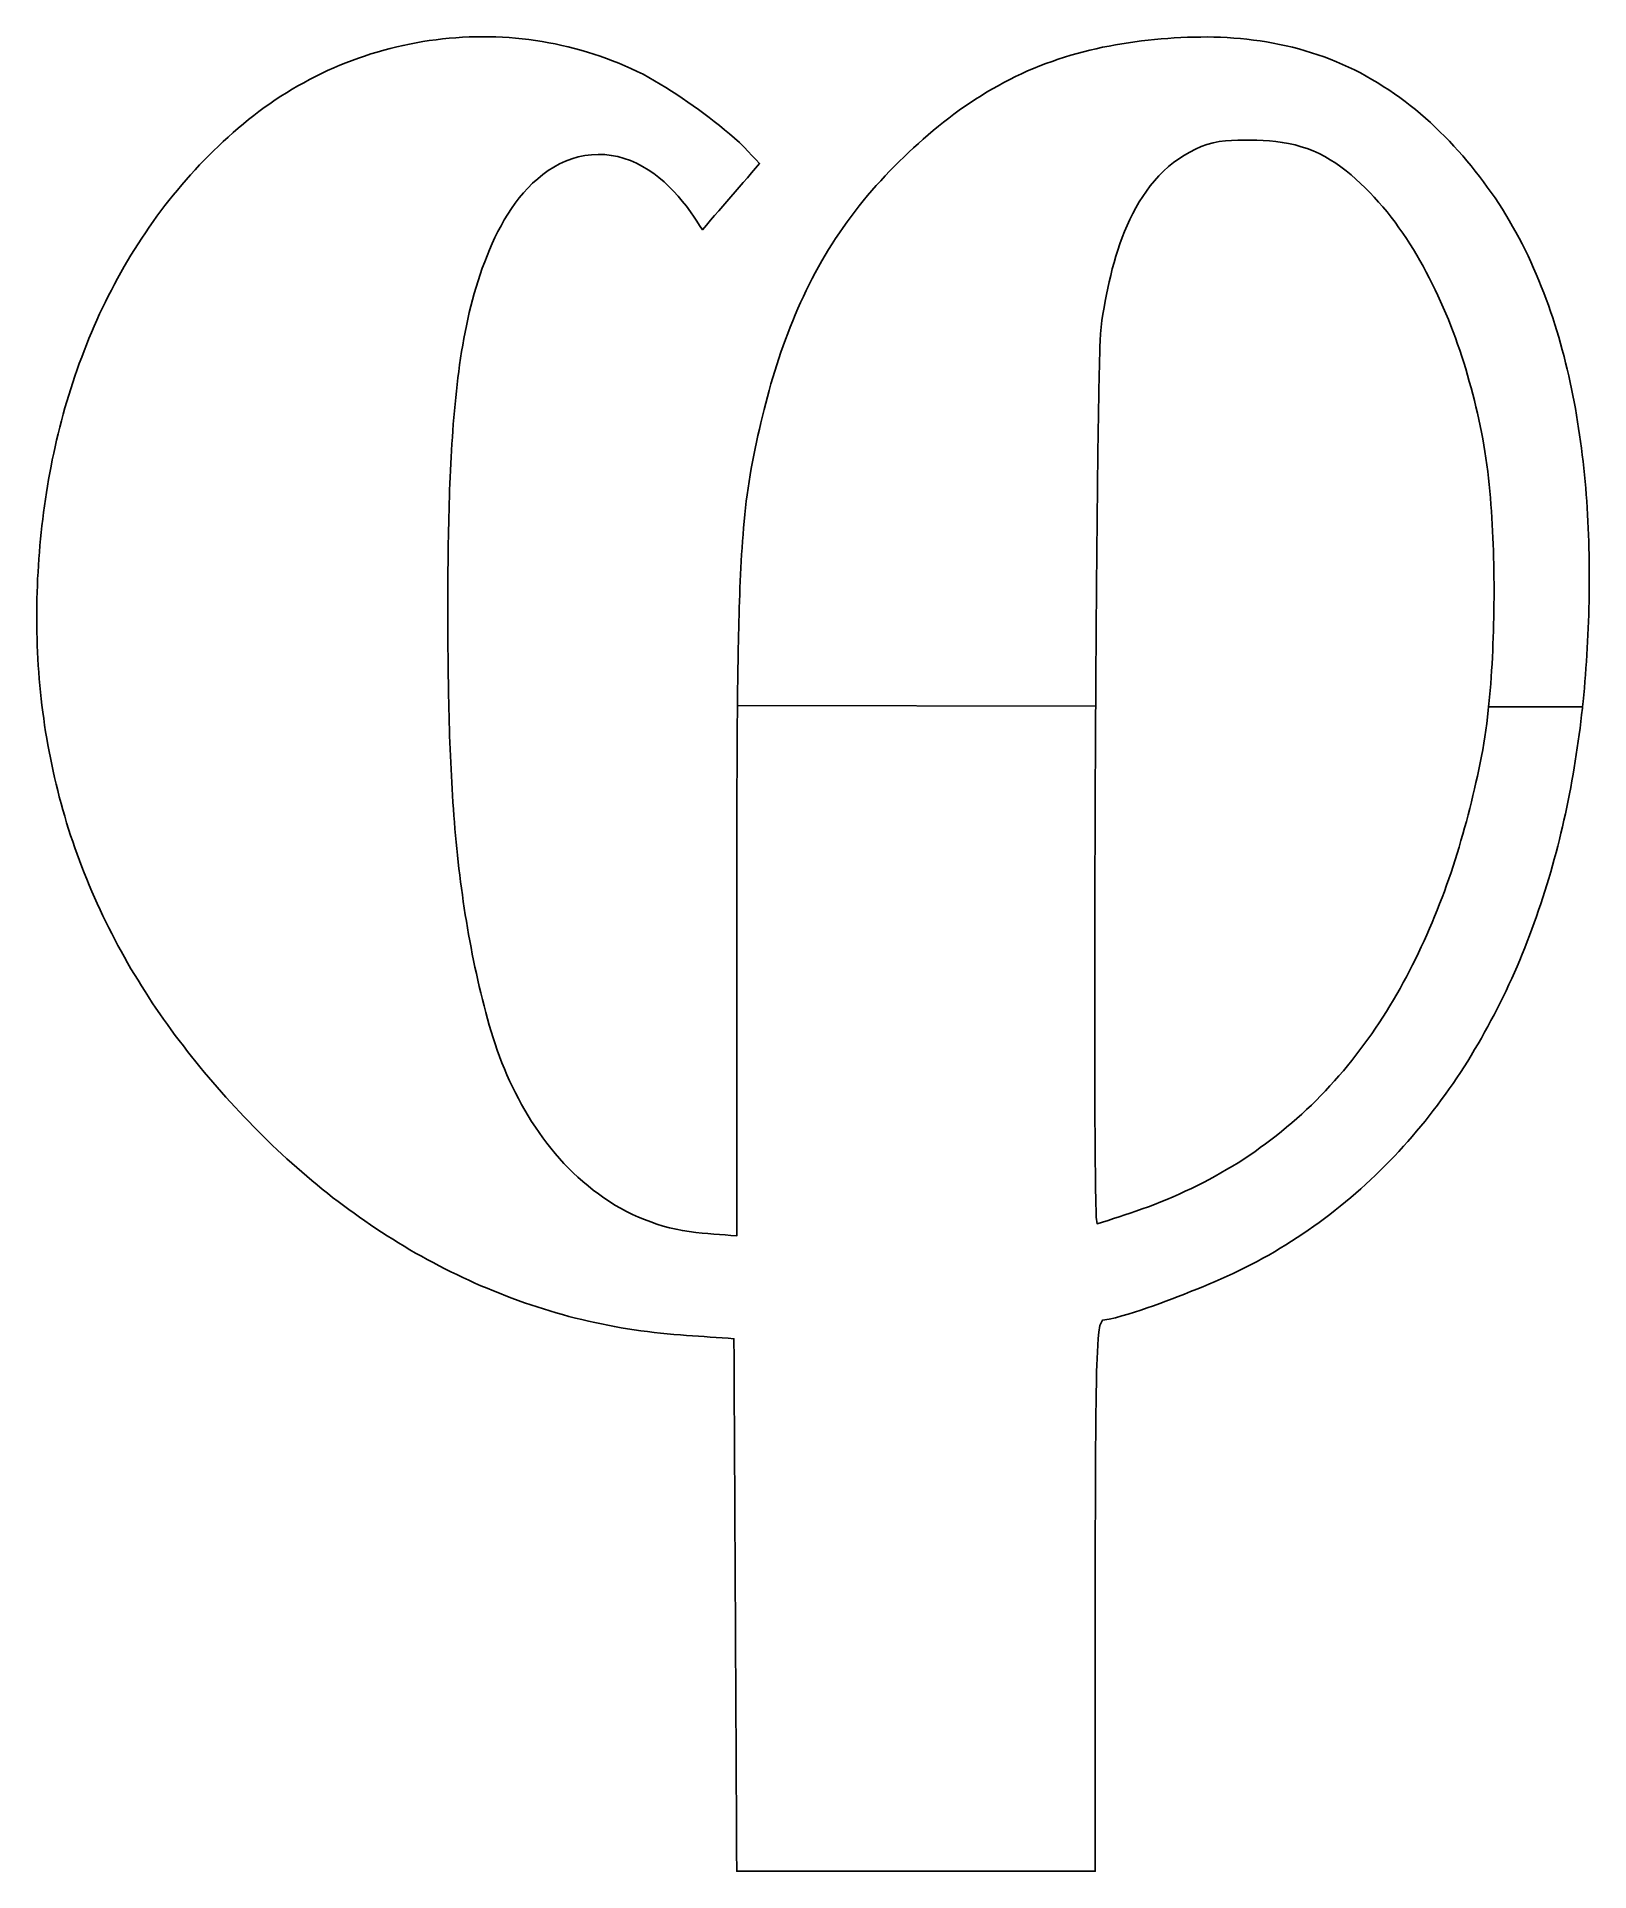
# Model space of a CAD drawing. Extents: x 0 to 23.9, y 0.4 to 28.6.
import ezdxf

# ---------------------------------------------------------------- set-up
doc = ezdxf.new("R2010")
doc.units = 0
doc.layers.add('ink_ext_XXXXXX', color=7, linetype='CONTINUOUS')

msp = doc.modelspace()

# ---------------------------------------------------------------- linework, layer by layer
at = {"layer": 'ink_ext_XXXXXX', "color": 7}
for points in [[(6.755838, 28.574995), (6.652931, 28.572423), (6.550024, 28.567277), (6.447117, 28.559559), (6.346783, 28.551841), (6.243876, 28.54155), (6.143542, 28.528687), (6.040635, 28.515824), (5.940301, 28.500388), (5.839967, 28.482379), (5.73706, 28.461798), (5.636725, 28.441216), (5.538964, 28.418062), (5.43863, 28.394908), (5.340868, 28.366609), (5.240534, 28.338309), (5.142772, 28.31001), (5.045011, 28.276565), (4.949822, 28.245693), (4.85206, 28.209676), (4.756871, 28.173658), (4.661683, 28.135068), (4.569066, 28.093905), (4.473878, 28.052743), (4.381261, 28.009007), (4.288645, 27.962699), (4.198602, 27.916391), (4.108558, 27.86751), (4.018514, 27.81863), (3.931044, 27.767176), (3.843573, 27.71315), (3.756102, 27.659124), (3.671204, 27.602525), (3.586305, 27.543354), (3.501407, 27.484182), (3.419082, 27.425011), (3.339329, 27.363266), (3.257003, 27.29895), (3.179823, 27.234633), (3.10007, 27.167743), (3.02289, 27.100854), (2.94571, 27.031392), (2.871103, 26.96193), (2.796495, 26.892467), (2.721888, 26.820433), (2.649853, 26.748398), (2.577818, 26.676363), (2.505783, 26.601755), (2.436321, 26.524575), (2.366859, 26.449968), (2.299969, 26.372788), (2.230507, 26.295607), (2.16619, 26.215855), (2.099301, 26.138674), (2.034984, 26.056349), (1.97324, 25.976596), (1.911496, 25.89427), (1.849752, 25.811945), (1.79058, 25.729619), (1.731409, 25.644721), (1.672237, 25.559823), (1.615638, 25.474925), (1.55904, 25.387454), (1.505013, 25.302556), (1.450987, 25.215085), (1.396961, 25.127614), (1.345508, 25.037571), (1.294054, 24.947527), (1.245173, 24.857483), (1.196293, 24.76744), (1.149985, 24.677396), (1.101104, 24.58478), (1.057368, 24.494737), (1.01106, 24.40212), (0.967325, 24.309504), (0.926162, 24.214315), (0.884999, 24.121699), (0.843837, 24.02651), (0.802674, 23.931321), (0.766656, 23.836132), (0.728066, 23.740944), (0.692049, 23.645755), (0.656031, 23.547993), (0.622587, 23.452804), (0.589142, 23.355043), (0.555697, 23.257281), (0.524825, 23.15952), (0.493953, 23.061758), (0.463081, 22.963996), (0.434782, 22.863662), (0.406482, 22.765901), (0.380756, 22.668139), (0.355029, 22.567805), (0.329302, 22.467471), (0.306148, 22.367136), (0.282994, 22.266802), (0.262413, 22.166468), (0.239259, 22.066134), (0.22125, 21.9658), (0.200668, 21.865465), (0.18266, 21.765131), (0.164651, 21.662224), (0.149215, 21.56189), (0.133779, 21.458983), (0.118343, 21.358649), (0.10548, 21.255742), (0.092616, 21.155408), (0.079753, 21.052501), (0.069462, 20.949594), (0.059171, 20.84926), (0.048881, 20.746353), (0.041163, 20.643446), (0.033445, 20.540539), (0.025727, 20.440205), (0.020581, 20.337298), (0.012863, 20.234391), (0.010291, 20.131484), (0.005145, 20.028577), (0.002573, 19.92567), (0, 19.825336), (0, 19.722429), (0, 19.619522), (0, 19.516615), (0.002573, 19.413708), (0.005145, 19.310802), (0.007718, 19.207895), (0.012863, 19.10756), (0.018009, 19.004653), (0.023154, 18.901747), (0.030872, 18.79884), (0.03859, 18.695933), (0.048881, 18.595599), (0.056599, 18.492692), (0.069462, 18.389785), (0.079753, 18.289451), (0.092616, 18.186544), (0.108052, 18.086209), (0.120916, 17.983302), (0.136352, 17.882968), (0.15436, 17.780061), (0.172369, 17.679727), (0.190378, 17.579393), (0.210959, 17.479059), (0.231541, 17.378724), (0.252122, 17.27839), (0.275276, 17.178056), (0.29843, 17.077722), (0.324157, 16.977388), (0.347311, 16.879626), (0.37561, 16.779292), (0.401337, 16.68153), (0.432209, 16.583769), (0.460508, 16.483434), (0.49138, 16.385673), (0.522253, 16.287911), (0.555697, 16.192722), (0.589142, 16.094961), (0.622587, 15.997199), (0.658604, 15.90201), (0.694622, 15.806822), (0.730639, 15.711633), (0.769229, 15.613871), (0.807819, 15.521255), (0.848982, 15.426066), (0.890145, 15.330877), (0.931307, 15.238261), (0.975043, 15.145645), (1.018778, 15.053029), (1.062514, 14.960412), (1.108822, 14.867796), (1.15513, 14.777753), (1.204011, 14.685136), (1.250319, 14.595093), (1.2992, 14.505049), (1.350653, 14.415006), (1.399534, 14.327535), (1.450987, 14.237491), (1.505013, 14.15002), (1.55904, 14.06255), (1.610493, 13.975079), (1.667092, 13.887608), (1.721118, 13.80271), (1.777717, 13.715239), (1.834316, 13.630341), (1.893487, 13.545442), (1.952658, 13.460544), (2.01183, 13.378219), (2.071001, 13.295893), (2.132746, 13.210995), (2.19449, 13.131242), (2.256234, 13.048917), (2.317978, 12.966591), (2.382295, 12.886838), (2.446612, 12.807085), (2.510928, 12.727333), (2.575245, 12.64758), (2.642135, 12.5704), (2.709024, 12.490647), (2.775914, 12.413467), (2.842803, 12.336286), (2.912265, 12.261679), (2.981727, 12.184499), (3.05119, 12.109891), (3.120652, 12.035284), (3.190114, 11.960676), (3.262149, 11.886069), (3.334184, 11.811461), (3.406218, 11.739426), (3.478253, 11.667391), (3.550288, 11.595357), (3.624896, 11.523322), (3.699503, 11.45386), (3.774111, 11.384397), (3.848718, 11.314935), (3.925898, 11.245473), (4.003078, 11.178584), (4.080259, 11.111694), (4.157439, 11.044805), (4.234619, 10.977915), (4.314372, 10.913598), (4.394125, 10.846709), (4.473878, 10.784965), (4.55363, 10.720648), (4.635956, 10.658904), (4.718281, 10.59716), (4.800607, 10.535416), (4.882932, 10.476244), (4.965258, 10.4145), (5.050156, 10.357901), (5.135054, 10.29873), (5.219953, 10.242131), (5.304851, 10.185532), (5.392322, 10.128933), (5.47722, 10.074907), (5.564691, 10.020881), (5.652162, 9.969428), (5.742205, 9.915401), (5.829676, 9.863948), (5.919719, 9.815067), (6.00719, 9.766186), (6.099807, 9.717306), (6.18985, 9.668425), (6.279894, 9.622117), (6.37251, 9.575809), (6.465126, 9.532073), (6.55517, 9.485765), (6.650358, 9.444602), (6.742975, 9.400867), (6.835591, 9.359704), (6.93078, 9.321114), (7.025969, 9.279951), (7.121158, 9.243934), (7.216346, 9.205344), (7.311535, 9.169326), (7.406724, 9.133309), (7.504486, 9.099864), (7.602247, 9.06642), (7.700009, 9.035547), (7.795198, 9.004675), (7.895532, 8.973803), (7.993294, 8.945504), (8.091055, 8.917205), (8.188817, 8.888905), (8.289151, 8.863178), (8.389485, 8.840024), (8.487247, 8.81687), (8.587581, 8.793716), (8.687915, 8.773135), (8.788249, 8.752554), (8.888584, 8.731972), (8.99149, 8.713963), (9.091825, 8.698527), (9.192159, 8.683091), (9.295066, 8.667655), (9.3954, 8.654792), (9.498307, 8.641929), (9.598641, 8.631638), (9.701548, 8.621347), (9.801882, 8.611057), (9.904789, 8.603343), (9.997405, 8.595629), (10.087449, 8.590483), (10.180065, 8.582769), (10.270109, 8.577624), (10.362725, 8.56991), (10.452768, 8.564765), (10.545385, 8.557051), (10.638001, 8.551906), (10.728044, 8.544192), (10.728044, 8.441285), (10.730613, 8.338378), (10.730613, 8.238044), (10.730613, 8.135137), (10.730613, 8.03223), (10.730613, 7.929323), (10.733181, 7.826416), (10.733181, 7.726082), (10.733181, 7.623175), (10.733181, 7.520268), (10.733181, 7.417361), (10.73575, 7.314454), (10.73575, 7.21412), (10.73575, 7.111213), (10.73575, 7.008306), (10.738319, 6.905399), (10.738319, 6.802492), (10.738319, 6.702158), (10.738319, 6.599251), (10.738319, 6.496344), (10.740887, 6.393438), (10.740887, 6.290531), (10.740887, 6.190196), (10.740887, 6.087289), (10.740887, 5.984383), (10.743456, 5.881476), (10.743456, 5.778569), (10.743456, 5.678235), (10.743456, 5.575328), (10.743456, 5.472421), (10.746024, 5.369514), (10.746024, 5.266607), (10.746024, 5.166273), (10.746024, 5.063366), (10.748593, 4.960459), (10.748593, 4.857552), (10.748593, 4.754645), (10.748593, 4.654311), (10.748593, 4.551404), (10.751161, 4.448497), (10.751161, 4.34559), (10.751161, 4.242683), (10.751161, 4.142349), (10.751161, 4.039442), (10.75373, 3.936535), (10.75373, 3.833628), (10.75373, 3.730721), (10.75373, 3.630387), (10.75373, 3.52748), (10.756299, 3.424573), (10.756299, 3.321667), (10.756299, 3.21876), (10.756299, 3.118425), (10.756299, 3.015519), (10.758867, 2.912612), (10.758867, 2.809705), (10.758867, 2.706798), (10.758867, 2.606464), (10.761436, 2.503557), (10.761436, 2.40065), (10.761436, 2.297743), (10.761436, 2.194836), (10.761436, 2.094502), (10.764004, 1.991595), (10.764004, 1.888688), (10.764004, 1.785781), (10.764004, 1.682874), (10.764004, 1.58254), (10.766573, 1.479633), (10.766573, 1.376726), (10.766573, 1.273819), (10.766573, 1.170912), (10.766573, 1.070578), (10.769141, 0.967671), (10.769141, 0.864764), (10.769141, 0.761857), (10.769141, 0.65895), (10.769141, 0.558616), (10.77171, 0.455709), (10.77171, 0.352802), (10.874617, 0.352802), (10.974951, 0.352802), (11.077858, 0.352802), (11.180765, 0.352802), (11.281099, 0.352802), (11.384006, 0.352802), (11.486913, 0.352802), (11.587247, 0.352802), (11.690154, 0.352802), (11.793061, 0.352802), (11.893395, 0.352802), (11.996302, 0.352802), (12.099209, 0.352802), (12.202116, 0.352802), (12.30245, 0.352802), (12.405357, 0.352802), (12.508264, 0.352802), (12.608598, 0.352802), (12.711505, 0.352802), (12.814412, 0.352802), (12.914746, 0.352802), (13.017653, 0.352802), (13.12056, 0.352802), (13.220894, 0.352802), (13.323801, 0.352802), (13.426708, 0.352802), (13.529615, 0.352802), (13.629949, 0.352802), (13.732856, 0.352802), (13.835763, 0.352802), (13.936097, 0.352802), (14.039004, 0.352802), (14.141911, 0.352802), (14.242245, 0.352802), (14.345152, 0.352802), (14.448059, 0.352802), (14.548393, 0.352802), (14.6513, 0.352802), (14.754207, 0.352802), (14.854541, 0.352802), (14.957448, 0.352802), (15.060355, 0.352802), (15.163262, 0.352802), (15.263596, 0.352802), (15.366503, 0.352802), (15.46941, 0.352802), (15.569744, 0.352802), (15.672651, 0.352802), (15.775558, 0.352802), (15.875892, 0.352802), (15.978799, 0.352802), (16.081706, 0.352802), (16.18204, 0.352802), (16.284947, 0.352802), (16.284947, 0.453137), (16.284947, 0.553471), (16.284947, 0.656378), (16.284947, 0.756712), (16.284947, 0.857046), (16.284947, 0.95738), (16.284947, 1.060287), (16.284947, 1.160622), (16.284947, 1.260956), (16.284947, 1.36129), (16.284947, 1.464197), (16.284947, 1.564531), (16.284947, 1.664865), (16.284947, 1.7652), (16.284947, 1.868107), (16.284947, 1.968441), (16.284947, 2.068775), (16.284947, 2.169109), (16.284947, 2.269443), (16.284947, 2.37235), (16.284947, 2.472685), (16.284947, 2.573019), (16.284947, 2.673353), (16.284947, 2.77626), (16.284947, 2.876594), (16.284947, 2.976928), (16.284947, 3.077263), (16.284947, 3.18017), (16.284947, 3.280504), (16.284947, 3.380838), (16.284947, 3.481172), (16.284947, 3.584079), (16.284947, 3.684413), (16.284947, 3.784748), (16.284947, 3.885082), (16.284947, 3.987989), (16.284947, 4.088323), (16.284947, 4.188657), (16.284947, 4.288991), (16.284947, 4.389326), (16.284947, 4.492233), (16.284947, 4.592567), (16.284947, 4.692901), (16.284947, 4.795808), (16.284947, 4.896142), (16.284947, 4.999049), (16.284947, 5.099383), (16.284947, 5.199717), (16.284947, 5.302624), (16.284947, 5.402959), (16.284947, 5.505866), (16.284947, 5.6062), (16.284947, 5.706534), (16.287516, 5.809441), (16.287516, 5.909775), (16.287516, 6.012682), (16.287516, 6.113016), (16.287516, 6.215923), (16.287516, 6.316257), (16.287516, 6.416592), (16.287516, 6.519498), (16.290084, 6.619833), (16.290084, 6.72274), (16.290084, 6.823074), (16.290084, 6.923408), (16.292653, 7.026315), (16.292653, 7.126649), (16.292653, 7.229556), (16.295221, 7.32989), (16.295221, 7.432797), (16.29779, 7.533131), (16.29779, 7.633466), (16.300358, 7.736373), (16.302927, 7.836707), (16.302927, 7.939614), (16.305495, 8.039948), (16.310641, 8.140282), (16.313209, 8.243189), (16.318355, 8.343523), (16.3235, 8.44643), (16.328645, 8.546764), (16.338936, 8.647099), (16.354372, 8.747433), (16.398108, 8.832331), (16.498442, 8.845194), (16.598776, 8.868348), (16.696538, 8.896648), (16.794299, 8.924947), (16.892061, 8.955819), (16.98725, 8.986691), (17.085011, 9.020136), (17.1802, 9.053581), (17.277962, 9.087026), (17.37315, 9.123043), (17.468339, 9.15906), (17.563528, 9.195078), (17.658717, 9.231095), (17.753906, 9.269685), (17.846522, 9.305703), (17.941711, 9.344293), (18.034327, 9.385456), (18.129516, 9.424046), (18.222132, 9.465209), (18.314749, 9.506371), (18.407365, 9.550107), (18.499981, 9.593842), (18.592597, 9.64015), (18.682641, 9.686458), (18.775257, 9.735339), (18.865301, 9.78422), (18.955344, 9.833101), (19.042815, 9.884554), (19.130286, 9.93858), (19.220329, 9.990034), (19.305335, 10.046608), (19.392805, 10.100634), (19.477704, 10.159805), (19.562602, 10.216404), (19.6475, 10.275576), (19.732398, 10.334747), (19.814724, 10.396491), (19.897049, 10.458235), (19.976802, 10.522552), (20.056555, 10.586869), (20.136308, 10.651186), (20.216061, 10.718075), (20.293241, 10.784965), (20.370421, 10.851854), (20.447601, 10.921316), (20.522209, 10.990779), (20.596816, 11.060241), (20.671424, 11.132276), (20.743458, 11.20431), (20.815493, 11.278918), (20.887528, 11.353525), (20.95699, 11.428133), (21.026452, 11.505313), (21.095915, 11.579921), (21.162804, 11.657101), (21.229694, 11.736854), (21.296583, 11.816606), (21.3609, 11.893787), (21.425217, 11.976112), (21.486961, 12.055865), (21.551278, 12.138191), (21.610449, 12.220516), (21.672193, 12.305414), (21.731365, 12.38774), (21.790536, 12.472638), (21.847135, 12.557536), (21.903734, 12.642434), (21.960333, 12.729905), (22.016931, 12.817376), (22.070957, 12.904847), (22.122411, 12.992318), (22.176437, 13.079789), (22.227891, 13.169832), (22.276771, 13.259876), (22.328225, 13.349919), (22.374533, 13.439963), (22.423414, 13.530006), (22.469722, 13.622623), (22.51603, 13.712666), (22.562338, 13.805282), (22.606073, 13.897899), (22.649809, 13.993087), (22.693544, 14.085704), (22.734707, 14.17832), (22.77587, 14.273509), (22.817033, 14.368698), (22.855623, 14.463886), (22.894213, 14.559075), (22.93023, 14.654264), (22.96882, 14.749453), (23.004838, 14.847215), (23.038282, 14.942404), (23.0743, 15.040165), (23.107745, 15.137927), (23.141189, 15.235688), (23.172061, 15.33345), (23.202933, 15.431211), (23.233805, 15.528973), (23.264678, 15.626734), (23.292977, 15.727069), (23.321276, 15.82483), (23.347003, 15.925164), (23.375302, 16.022926), (23.401029, 16.12326), (23.426756, 16.223594), (23.44991, 16.321356), (23.473064, 16.42169), (23.496218, 16.522025), (23.519372, 16.622359), (23.539954, 16.722693), (23.560535, 16.8256), (23.581116, 16.925934), (23.601698, 17.026268), (23.619706, 17.126603), (23.637715, 17.229509), (23.655724, 17.329844), (23.67116, 17.430178), (23.686596, 17.533085), (23.702032, 17.633419), (23.717468, 17.736326), (23.730331, 17.839233), (23.745767, 17.939567), (23.758631, 18.042474), (23.768921, 18.145381), (23.781785, 18.245715), (23.784353, 18.263724), (22.338511, 18.266292), (22.333366, 18.212266), (22.323075, 18.109359), (22.310212, 18.009025), (22.297349, 17.908691), (22.281913, 17.805784), (22.266476, 17.70545), (22.248468, 17.605116), (22.227886, 17.504781), (22.209878, 17.404447), (22.186724, 17.30154), (22.166142, 17.201206), (22.142988, 17.100872), (22.119834, 17.00311), (22.09668, 16.902776), (22.073526, 16.802442), (22.047799, 16.702107), (22.022073, 16.604346), (21.996346, 16.504012), (21.968046, 16.403677), (21.94232, 16.305916), (21.911448, 16.208154), (21.883148, 16.10782), (21.852276, 16.010059), (21.821404, 15.912297), (21.790532, 15.814535), (21.75966, 15.716774), (21.726215, 15.621585), (21.690198, 15.523823), (21.656753, 15.426062), (21.620736, 15.330873), (21.584718, 15.235684), (21.546128, 15.137923), (21.507538, 15.042734), (21.468948, 14.947545), (21.427785, 14.854929), (21.386622, 14.75974), (21.34546, 14.667124), (21.301724, 14.571935), (21.257989, 14.479318), (21.214253, 14.386702), (21.167945, 14.296659), (21.121637, 14.204042), (21.072756, 14.113999), (21.023876, 14.023955), (20.974995, 13.933912), (20.923541, 13.843868), (20.872088, 13.756397), (20.820635, 13.666354), (20.766608, 13.578883), (20.71001, 13.493985), (20.655983, 13.406514), (20.596812, 13.321616), (20.540213, 13.236718), (20.481042, 13.154392), (20.419298, 13.069494), (20.357553, 12.987168), (20.295809, 12.907416), (20.231493, 12.82509), (20.167176, 12.745337), (20.102859, 12.665584), (20.035969, 12.588404), (19.966507, 12.511224), (19.897045, 12.436616), (19.827583, 12.359436), (19.758121, 12.287401), (19.686086, 12.212794), (19.611478, 12.140759), (19.536871, 12.071297), (19.462263, 12.001835), (19.385083, 11.932373), (19.307903, 11.865483), (19.230723, 11.798594), (19.15097, 11.731704), (19.071217, 11.667387), (18.988892, 11.605643), (18.906566, 11.543899), (18.824241, 11.484728), (18.739342, 11.422983), (18.654444, 11.366385), (18.569546, 11.309786), (18.484648, 11.253187), (18.397177, 11.199161), (18.307133, 11.147708), (18.219663, 11.096254), (18.129619, 11.044801), (18.039576, 10.99592), (17.949532, 10.949612), (17.856916, 10.903304), (17.7643, 10.856996), (17.671683, 10.81326), (17.579067, 10.769525), (17.483878, 10.728362), (17.388689, 10.689772), (17.293501, 10.651182), (17.198312, 10.612592), (17.103123, 10.576574), (17.005361, 10.543129), (16.910172, 10.507112), (16.825274, 10.478813), (16.740376, 10.450513), (16.655478, 10.422214), (16.568007, 10.393914), (16.483109, 10.365615), (16.39821, 10.339888), (16.313312, 10.314162), (16.300449, 10.414496), (16.29788, 10.517403), (16.295312, 10.62031), (16.292743, 10.720644), (16.290175, 10.823551), (16.290175, 10.926458), (16.287606, 11.029365), (16.287606, 11.129699), (16.285038, 11.232606), (16.285038, 11.335513), (16.285038, 11.435847), (16.282469, 11.538754), (16.282469, 11.641661), (16.282469, 11.744568), (16.2799, 11.844902), (16.2799, 11.947809), (16.2799, 12.050716), (16.2799, 12.15105), (16.2799, 12.253957), (16.2799, 12.356864), (16.2799, 12.45977), (16.277332, 12.560105), (16.277332, 12.663012), (16.277332, 12.765919), (16.277332, 12.866253), (16.277332, 12.96916), (16.277332, 13.072067), (16.277332, 13.174973), (16.277332, 13.275308), (16.277332, 13.378215), (16.277332, 13.481121), (16.277332, 13.584028), (16.277332, 13.684363), (16.277332, 13.78727), (16.277332, 13.890176), (16.277332, 13.990511), (16.277332, 14.093418), (16.277332, 14.196324), (16.277332, 14.299231), (16.277332, 14.399566), (16.277332, 14.502472), (16.277332, 14.605379), (16.277332, 14.708286), (16.277332, 14.80862), (16.277332, 14.911527), (16.277332, 15.014434), (16.2799, 15.114769), (16.2799, 15.217675), (16.2799, 15.320582), (16.2799, 15.423489), (16.2799, 15.523823), (16.2799, 15.62673), (16.2799, 15.729637), (16.2799, 15.829971), (16.2799, 15.932878), (16.282469, 16.035785), (16.282469, 16.138692), (16.282469, 16.239026), (16.282469, 16.341933), (16.282469, 16.44484), (16.282469, 16.545174), (16.282469, 16.648081), (16.285038, 16.750988), (16.285038, 16.853895), (16.285038, 16.954229), (16.285038, 17.057136), (16.285038, 17.160043), (16.285038, 17.26295), (16.287606, 17.363284), (16.287606, 17.466191), (16.287606, 17.569098), (16.287606, 17.669432), (16.287606, 17.772339), (16.290175, 17.875246), (16.290175, 17.978153), (16.290175, 18.078487), (16.290175, 18.181394), (16.292743, 18.276583), (10.779506, 18.286874), (10.779506, 18.245711), (10.779506, 18.142804), (10.776938, 18.039897), (10.776938, 17.93699), (10.776938, 17.834083), (10.776938, 17.731176), (10.774369, 17.62827), (10.774369, 17.525363), (10.774369, 17.425028), (10.774369, 17.322122), (10.774369, 17.219215), (10.7718, 17.116308), (10.7718, 17.013401), (10.7718, 16.910494), (10.7718, 16.807587), (10.7718, 16.70468), (10.7718, 16.601773), (10.7718, 16.498866), (10.7718, 16.395959), (10.7718, 16.293053), (10.769232, 16.190146), (10.769232, 16.087239), (10.769232, 15.984332), (10.769232, 15.881425), (10.769232, 15.778518), (10.769232, 15.678184), (10.769232, 15.575277), (10.769232, 15.47237), (10.769232, 15.369463), (10.769232, 15.266556), (10.769232, 15.163649), (10.769232, 15.060742), (10.769232, 14.957836), (10.769232, 14.854929), (10.769232, 14.752022), (10.769232, 14.649115), (10.769232, 14.546208), (10.769232, 14.443301), (10.769232, 14.340394), (10.769232, 14.237487), (10.769232, 14.13458), (10.769232, 14.031673), (10.769232, 13.928766), (10.769232, 13.82586), (10.769232, 13.725525), (10.769232, 13.622618), (10.769232, 13.519712), (10.769232, 13.416805), (10.769232, 13.313898), (10.769232, 13.210991), (10.769232, 13.108084), (10.769232, 13.005177), (10.769232, 12.90227), (10.769232, 12.799363), (10.769232, 12.696456), (10.769232, 12.593549), (10.769232, 12.490643), (10.769232, 12.387736), (10.769232, 12.284829), (10.769232, 12.181922), (10.769232, 12.079015), (10.769232, 11.976108), (10.769232, 11.873201), (10.769232, 11.770294), (10.769232, 11.667387), (10.769232, 11.56448), (10.769232, 11.464146), (10.769232, 11.361239), (10.769232, 11.258332), (10.769232, 11.155426), (10.769232, 11.052519), (10.769232, 10.949612), (10.769232, 10.846705), (10.769232, 10.743798), (10.769232, 10.640891), (10.769232, 10.537984), (10.769232, 10.435077), (10.769232, 10.33217), (10.769232, 10.229263), (10.769232, 10.126357), (10.681761, 10.13407), (10.591717, 10.141784), (10.504247, 10.14693), (10.416776, 10.154644), (10.326732, 10.162357), (10.239261, 10.170071), (10.138927, 10.180362), (10.03602, 10.193225), (9.935686, 10.208661), (9.837924, 10.229243), (9.73759, 10.252397), (9.639829, 10.278124), (9.542067, 10.308996), (9.446878, 10.34244), (9.351689, 10.378458), (9.259073, 10.417048), (9.166457, 10.458211), (9.073841, 10.504519), (8.983797, 10.5534), (8.896326, 10.60228), (8.811428, 10.656306), (8.726505, 10.71293), (8.641607, 10.772101), (8.561854, 10.831273), (8.482101, 10.89559), (8.404921, 10.962479), (8.327741, 11.029369), (8.253133, 11.098831), (8.181099, 11.170866), (8.111636, 11.242901), (8.042174, 11.317508), (7.975285, 11.394688), (7.910968, 11.474441), (7.849224, 11.554194), (7.78748, 11.633947), (7.728308, 11.718845), (7.671709, 11.80117), (7.615111, 11.886069), (7.561085, 11.97354), (7.509631, 12.06101), (7.46075, 12.148481), (7.41187, 12.238525), (7.365561, 12.328568), (7.319253, 12.421185), (7.275518, 12.511228), (7.234355, 12.603844), (7.195765, 12.699033), (7.157175, 12.791649), (7.121158, 12.886838), (7.08514, 12.982027), (7.051695, 13.079789), (7.020823, 13.174978), (6.989951, 13.272739), (6.961652, 13.370501), (6.933352, 13.468262), (6.907626, 13.566024), (6.881899, 13.666358), (6.858745, 13.76412), (6.833018, 13.864454), (6.809864, 13.964788), (6.78671, 14.06255), (6.766129, 14.162884), (6.742975, 14.263218), (6.722393, 14.363552), (6.701812, 14.463886), (6.683803, 14.564221), (6.663222, 14.664555), (6.645213, 14.764889), (6.627204, 14.867796), (6.611768, 14.96813), (6.59376, 15.068465), (6.578324, 15.168799), (6.562888, 15.271706), (6.550024, 15.37204), (6.534588, 15.474947), (6.521725, 15.575281), (6.508861, 15.675615), (6.495998, 15.778522), (6.485707, 15.878856), (6.475417, 15.981763), (6.462553, 16.08467), (6.454835, 16.185004), (6.444545, 16.287911), (6.434254, 16.388246), (6.426536, 16.491152), (6.418818, 16.594059), (6.4111, 16.694394), (6.403382, 16.7973), (6.398237, 16.900207), (6.390519, 17.003114), (6.385373, 17.103448), (6.380228, 17.206355), (6.375082, 17.309262), (6.369937, 17.409597), (6.364792, 17.512503), (6.359646, 17.61541), (6.357074, 17.718317), (6.351928, 17.818651), (6.349356, 17.921558), (6.346783, 18.024465), (6.34421, 18.127372), (6.341638, 18.230279), (6.339065, 18.330613), (6.336492, 18.43352), (6.33392, 18.536427), (6.33392, 18.639334), (6.331347, 18.739668), (6.328774, 18.842575), (6.328774, 18.945482), (6.328774, 19.048389), (6.326202, 19.151296), (6.326202, 19.25163), (6.326202, 19.354537), (6.323629, 19.457444), (6.323629, 19.560351), (6.323629, 19.660685), (6.323629, 19.763592), (6.323629, 19.866499), (6.323629, 19.969406), (6.326202, 20.06974), (6.326202, 20.172647), (6.326202, 20.272981), (6.326202, 20.375888), (6.328774, 20.478795), (6.328774, 20.579129), (6.331347, 20.682036), (6.331347, 20.78237), (6.33392, 20.885277), (6.336492, 20.988184), (6.339065, 21.088518), (6.341638, 21.191425), (6.34421, 21.291759), (6.346783, 21.394666), (6.349356, 21.497573), (6.351928, 21.597907), (6.357074, 21.700814), (6.362219, 21.801149), (6.364792, 21.904055), (6.369937, 22.006962), (6.375082, 22.107297), (6.382801, 22.210203), (6.387946, 22.310538), (6.395664, 22.413445), (6.400809, 22.513779), (6.408527, 22.616686), (6.418818, 22.71702), (6.426536, 22.819927), (6.436827, 22.920261), (6.447117, 23.023168), (6.457408, 23.123502), (6.467699, 23.223836), (6.480562, 23.326743), (6.493425, 23.427078), (6.506289, 23.527412), (6.521725, 23.627746), (6.537161, 23.730653), (6.55517, 23.830987), (6.573178, 23.931321), (6.591187, 24.031656), (6.611768, 24.129417), (6.63235, 24.229751), (6.655504, 24.330086), (6.678658, 24.427847), (6.704385, 24.528181), (6.732684, 24.625943), (6.760983, 24.723704), (6.791855, 24.821466), (6.822728, 24.916655), (6.856172, 25.014416), (6.89219, 25.109605), (6.928207, 25.204794), (6.966797, 25.29741), (7.00796, 25.392599), (7.049123, 25.485216), (7.095431, 25.577832), (7.144312, 25.667875), (7.193192, 25.755346), (7.247218, 25.842817), (7.303817, 25.930288), (7.362989, 26.012613), (7.424733, 26.094939), (7.48905, 26.172119), (7.558512, 26.246727), (7.630547, 26.321334), (7.707727, 26.388224), (7.78748, 26.45254), (7.869805, 26.514285), (7.954703, 26.568311), (8.044747, 26.617191), (8.137363, 26.660927), (8.235125, 26.696944), (8.332886, 26.725244), (8.433221, 26.745825), (8.533555, 26.758688), (8.636462, 26.763834), (8.739369, 26.761261), (8.839703, 26.748398), (8.940037, 26.730389), (9.037799, 26.70209), (9.13556, 26.668645), (9.228176, 26.627482), (9.320793, 26.578601), (9.408263, 26.527148), (9.493162, 26.470549), (9.572914, 26.408805), (9.652667, 26.341915), (9.727275, 26.272453), (9.79931, 26.200419), (9.868772, 26.123238), (9.933089, 26.046058), (9.997405, 25.966305), (10.056577, 25.881407), (10.115748, 25.799082), (10.156911, 25.734765), (10.198074, 25.670448), (10.241809, 25.606131), (10.303553, 25.678166), (10.36787, 25.750201), (10.429614, 25.824808), (10.493931, 25.896843), (10.555675, 25.968878), (10.619992, 26.040913), (10.681736, 26.112948), (10.746053, 26.187555), (10.807797, 26.25959), (10.869541, 26.331625), (10.933858, 26.40366), (10.995602, 26.478267), (11.059919, 26.550302), (11.121663, 26.622337), (11.062492, 26.686654), (11.00332, 26.748398), (10.944149, 26.810142), (10.884977, 26.874459), (10.812943, 26.946494), (10.738335, 27.013383), (10.661155, 27.080273), (10.583975, 27.144589), (10.504222, 27.208906), (10.424469, 27.27065), (10.344716, 27.332394), (10.264963, 27.394139), (10.182638, 27.45331), (10.100312, 27.512481), (10.017987, 27.56908), (9.933089, 27.628252), (9.84819, 27.684851), (9.765865, 27.738877), (9.678394, 27.792903), (9.593496, 27.846929), (9.506025, 27.898382), (9.418554, 27.947263), (9.328511, 27.996144), (9.235894, 28.039879), (9.143278, 28.083615), (9.050662, 28.124778), (8.955473, 28.16594), (8.860284, 28.20453), (8.765095, 28.240548), (8.667334, 28.273993), (8.572145, 28.307437), (8.474383, 28.338309), (8.374049, 28.366609), (8.276287, 28.394908), (8.175953, 28.418062), (8.078192, 28.441216), (7.977857, 28.46437), (7.877523, 28.482379), (7.774616, 28.500388), (7.674282, 28.515824), (7.573948, 28.53126), (7.471041, 28.54155), (7.368134, 28.551841), (7.2678, 28.562132), (7.164893, 28.567277), (7.061986, 28.572423), (6.959079, 28.574995), (6.858745, 28.574995), (6.755838, 28.574995), (6.755838, 28.574995)], [(10.779498, 18.286878), (16.292735, 18.276587), (16.292735, 18.284301), (16.292735, 18.384635), (16.292735, 18.487542), (16.292735, 18.590449), (16.295304, 18.693356), (16.295304, 18.79369), (16.295304, 18.896597), (16.295304, 18.999504), (16.297872, 19.102411), (16.297872, 19.202745), (16.297872, 19.305652), (16.297872, 19.408559), (16.300441, 19.508893), (16.300441, 19.6118), (16.300441, 19.714707), (16.303009, 19.817614), (16.303009, 19.917948), (16.303009, 20.020855), (16.305578, 20.123762), (16.305578, 20.224096), (16.305578, 20.327003), (16.308146, 20.42991), (16.308146, 20.532817), (16.308146, 20.633151), (16.310715, 20.736058), (16.310715, 20.838965), (16.313283, 20.941872), (16.313283, 21.042206), (16.313283, 21.145113), (16.315852, 21.24802), (16.315852, 21.348354), (16.318421, 21.451261), (16.318421, 21.554168), (16.318421, 21.657075), (16.320989, 21.757409), (16.320989, 21.860316), (16.323558, 21.963223), (16.323558, 22.063557), (16.326126, 22.166464), (16.326126, 22.269371), (16.328695, 22.372278), (16.331263, 22.472612), (16.331263, 22.575519), (16.333832, 22.678426), (16.333832, 22.77876), (16.3364, 22.881667), (16.338969, 22.984574), (16.338969, 23.087481), (16.341538, 23.187815), (16.344106, 23.290722), (16.346675, 23.393629), (16.349243, 23.493963), (16.351812, 23.59687), (16.35438, 23.699777), (16.356949, 23.802684), (16.362094, 23.903018), (16.364663, 24.005925), (16.374954, 24.108832), (16.387817, 24.209166), (16.403253, 24.306927), (16.421262, 24.407262), (16.43927, 24.507596), (16.457279, 24.60793), (16.47786, 24.705692), (16.501014, 24.806026), (16.524169, 24.903787), (16.547323, 25.001549), (16.575622, 25.099311), (16.603921, 25.197072), (16.634793, 25.292261), (16.665666, 25.390023), (16.701683, 25.485211), (16.7377, 25.577828), (16.77629, 25.670444), (16.820026, 25.76306), (16.863761, 25.855676), (16.910069, 25.943147), (16.961523, 26.033191), (17.015549, 26.118089), (17.072148, 26.200414), (17.131319, 26.28274), (17.195636, 26.35992), (17.265098, 26.4371), (17.33456, 26.506562), (17.411741, 26.576025), (17.488921, 26.637769), (17.571246, 26.69694), (17.658717, 26.750966), (17.741043, 26.799847), (17.825941, 26.843583), (17.913412, 26.884745), (18.003455, 26.91819), (18.098644, 26.943917), (18.19126, 26.961925), (18.289022, 26.972216), (18.384211, 26.977361), (18.4794, 26.982507), (18.577161, 26.982507), (18.67235, 26.982507), (18.772684, 26.982507), (18.870446, 26.977361), (18.968207, 26.972216), (19.065969, 26.961925), (19.163731, 26.949062), (19.261492, 26.931053), (19.359254, 26.910472), (19.454443, 26.882173), (19.547059, 26.853873), (19.639675, 26.817856), (19.729718, 26.776693), (19.817189, 26.730385), (19.902088, 26.681504), (19.986986, 26.630051), (20.066739, 26.573452), (20.146491, 26.511708), (20.221099, 26.449964), (20.295706, 26.385647), (20.367741, 26.318757), (20.439776, 26.249295), (20.509238, 26.179833), (20.5787, 26.107798), (20.64559, 26.030618), (20.712479, 25.956011), (20.776796, 25.87883), (20.83854, 25.799077), (20.897712, 25.719325), (20.956883, 25.636999), (21.016055, 25.554674), (21.072654, 25.472348), (21.12668, 25.38745), (21.180706, 25.302552), (21.232159, 25.215081), (21.28104, 25.130183), (21.329921, 25.042712), (21.378802, 24.952668), (21.42511, 24.865197), (21.471418, 24.775154), (21.515153, 24.682538), (21.558889, 24.592494), (21.600051, 24.502451), (21.641214, 24.409834), (21.679804, 24.317218), (21.718394, 24.224602), (21.754412, 24.129413), (21.790429, 24.036797), (21.826447, 23.941608), (21.859891, 23.846419), (21.893336, 23.75123), (21.924208, 23.656041), (21.95508, 23.560852), (21.985952, 23.465664), (22.014252, 23.367902), (22.039978, 23.272713), (22.068278, 23.174952), (22.094005, 23.07719), (22.119731, 22.979428), (22.142885, 22.881667), (22.166039, 22.783905), (22.186621, 22.686144), (22.207202, 22.588382), (22.227783, 22.490621), (22.248365, 22.390286), (22.266374, 22.292525), (22.28181, 22.192191), (22.297246, 22.089284), (22.312682, 21.988949), (22.325545, 21.888615), (22.338408, 21.785708), (22.348699, 21.685374), (22.35899, 21.582467), (22.366704, 21.47956), (22.374418, 21.379226), (22.382131, 21.276319), (22.389845, 21.173412), (22.394991, 21.073078), (22.400136, 20.970171), (22.405281, 20.867264), (22.410427, 20.76693), (22.412995, 20.664023), (22.415564, 20.561116), (22.418132, 20.458209), (22.420701, 20.357875), (22.420701, 20.254968), (22.42327, 20.152061), (22.42327, 20.049154), (22.42327, 19.94882), (22.420701, 19.845913), (22.420701, 19.743006), (22.418132, 19.640099), (22.415564, 19.539765), (22.412995, 19.436858), (22.410427, 19.333951), (22.405281, 19.231045), (22.402713, 19.13071), (22.397568, 19.027803), (22.392422, 18.924897), (22.384708, 18.824562), (22.376994, 18.721655), (22.371849, 18.618748), (22.361558, 18.518414), (22.353844, 18.415507), (22.343554, 18.3126), (22.338408, 18.266292), (23.78425, 18.263724), (23.791964, 18.348622), (23.802255, 18.451529), (23.812546, 18.554436), (23.82026, 18.65477), (23.827973, 18.757677), (23.835687, 18.860584), (23.843401, 18.963491), (23.851115, 19.066398), (23.856261, 19.169305), (23.861406, 19.272211), (23.866551, 19.375118), (23.871697, 19.475453), (23.874265, 19.578359), (23.87941, 19.681266), (23.881979, 19.784173), (23.884548, 19.88708), (23.884548, 19.989987), (23.887116, 20.092894), (23.887116, 20.195801), (23.887116, 20.298708), (23.887116, 20.401615), (23.887116, 20.504522), (23.884548, 20.607428), (23.881979, 20.707763), (23.87941, 20.81067), (23.876842, 20.913576), (23.871697, 21.016483), (23.866551, 21.11939), (23.861406, 21.222297), (23.853692, 21.325204), (23.848547, 21.428111), (23.840833, 21.531018), (23.833119, 21.631352), (23.822828, 21.734259), (23.812537, 21.837166), (23.802247, 21.940073), (23.791956, 22.040407), (23.779093, 22.143314), (23.766229, 22.246221), (23.753366, 22.346555), (23.73793, 22.449462), (23.722494, 22.549796), (23.707058, 22.652703), (23.691622, 22.753037), (23.673613, 22.853372), (23.653032, 22.956278), (23.635023, 23.056613), (23.614442, 23.156947), (23.59386, 23.257281), (23.570706, 23.357615), (23.547552, 23.45795), (23.521825, 23.558284), (23.498671, 23.656045), (23.470372, 23.75638), (23.444645, 23.854141), (23.416346, 23.954475), (23.385474, 24.052237), (23.354602, 24.149999), (23.32373, 24.24776), (23.290285, 24.345522), (23.25684, 24.443283), (23.223395, 24.538472), (23.187378, 24.636234), (23.148788, 24.731423), (23.110198, 24.826611), (23.071608, 24.9218), (23.030445, 25.014416), (22.98671, 25.109605), (22.945547, 25.202222), (22.899239, 25.294838), (22.852931, 25.387454), (22.806622, 25.477498), (22.757742, 25.567541), (22.706288, 25.657585), (22.654835, 25.747628), (22.603381, 25.835099), (22.549355, 25.92257), (22.492756, 26.007468), (22.436158, 26.094939), (22.379559, 26.179837), (22.317815, 26.262163), (22.258643, 26.344488), (22.196899, 26.426814), (22.132582, 26.506567), (22.070838, 26.586319), (22.003949, 26.6635), (21.939751, 26.74068), (21.870289, 26.81786), (21.8034, 26.892467), (21.733937, 26.967075), (21.661903, 27.041682), (21.589868, 27.113717), (21.517833, 27.183179), (21.443225, 27.252642), (21.366045, 27.322104), (21.291438, 27.388993), (21.211685, 27.45331), (21.131932, 27.517627), (21.052179, 27.579371), (20.969854, 27.641115), (20.887528, 27.697714), (20.80263, 27.756885), (20.717732, 27.810912), (20.632834, 27.864938), (20.54279, 27.916391), (20.455319, 27.967845), (20.365276, 28.016725), (20.275232, 28.063033), (20.182616, 28.106769), (20.09, 28.147932), (19.997383, 28.189094), (19.902195, 28.227684), (19.807006, 28.263702), (19.711817, 28.297147), (19.614055, 28.328019), (19.516294, 28.358891), (19.418532, 28.38719), (19.320771, 28.412917), (19.223009, 28.436071), (19.122675, 28.456652), (19.022341, 28.477234), (18.922006, 28.495242), (18.821672, 28.510678), (18.721338, 28.523542), (18.618431, 28.536405), (18.518097, 28.546696), (18.417763, 28.554414), (18.314856, 28.562132), (18.214521, 28.567277), (18.111614, 28.56985), (18.008708, 28.572423), (17.908373, 28.56985), (17.805466, 28.56985), (17.705132, 28.567277), (17.602225, 28.562132), (17.501891, 28.556987), (17.401557, 28.549269), (17.301223, 28.54155), (17.198316, 28.53126), (17.097982, 28.520969), (16.997647, 28.510678), (16.897313, 28.497815), (16.796979, 28.482379), (16.696645, 28.466943), (16.598883, 28.451507), (16.498549, 28.430926), (16.398215, 28.412917), (16.300453, 28.389763), (16.202691, 28.366609), (16.10493, 28.343455), (16.007168, 28.317728), (15.909407, 28.289429), (15.811645, 28.258557), (15.716456, 28.227684), (15.621268, 28.19424), (15.526079, 28.160795), (15.43089, 28.124778), (15.338274, 28.086187), (15.243085, 28.047597), (15.153041, 28.003862), (15.060425, 27.962699), (14.970381, 27.916391), (14.880338, 27.870083), (14.790294, 27.821202), (14.702823, 27.772321), (14.615353, 27.720868), (14.530454, 27.666842), (14.445556, 27.612816), (14.360658, 27.55879), (14.27576, 27.499618), (14.193434, 27.443019), (14.111109, 27.383848), (14.031356, 27.322104), (13.951603, 27.26036), (13.87185, 27.196043), (13.79467, 27.131726), (13.71749, 27.067409), (13.64031, 27.00052), (13.565702, 26.93363), (13.491095, 26.864168), (13.416487, 26.797279), (13.344452, 26.725244), (13.269845, 26.655782), (13.19781, 26.583747), (13.125775, 26.509139), (13.056313, 26.437104), (12.986851, 26.359924), (12.917389, 26.285317), (12.850499, 26.208137), (12.78361, 26.130956), (12.71672, 26.051204), (12.652403, 25.971451), (12.590659, 25.891698), (12.528915, 25.809372), (12.467171, 25.727047), (12.408, 25.642149), (12.348828, 25.55725), (12.292229, 25.472352), (12.238203, 25.387454), (12.184177, 25.299983), (12.130151, 25.212512), (12.078697, 25.125041), (12.027244, 25.034998), (11.978363, 24.944954), (11.929482, 24.854911), (11.883174, 24.762295), (11.839439, 24.669678), (11.795703, 24.577062), (11.751968, 24.484446), (11.710805, 24.39183), (11.669643, 24.296641), (11.631052, 24.201452), (11.592462, 24.106263), (11.556445, 24.011074), (11.520428, 23.915885), (11.48441, 23.818124), (11.450965, 23.722935), (11.417521, 23.625173), (11.386649, 23.527412), (11.355776, 23.42965), (11.327477, 23.331889), (11.296605, 23.234127), (11.268306, 23.133793), (11.242579, 23.036031), (11.216852, 22.935697), (11.191125, 22.837936), (11.165399, 22.737601), (11.142245, 22.637267), (11.119091, 22.539506), (11.095937, 22.439171), (11.072782, 22.338837), (11.052201, 22.238503), (11.03162, 22.135596), (11.011038, 22.035262), (10.99303, 21.934927), (10.975021, 21.834593), (10.959585, 21.731686), (10.944149, 21.631352), (10.928713, 21.528445), (10.915849, 21.428111), (10.905559, 21.325204), (10.892695, 21.222297), (10.882405, 21.11939), (10.874691, 21.019056), (10.866977, 20.916149), (10.856686, 20.813242), (10.851541, 20.710335), (10.843827, 20.607428), (10.838682, 20.504522), (10.833536, 20.404187), (10.828391, 20.30128), (10.823246, 20.198374), (10.8181, 20.095467), (10.815532, 19.99256), (10.810386, 19.889653), (10.807818, 19.786746), (10.805249, 19.683839), (10.802681, 19.580932), (10.800112, 19.478025), (10.797544, 19.375118), (10.794975, 19.272211), (10.792406, 19.169305), (10.789838, 19.06897), (10.789838, 18.966063), (10.787269, 18.863156), (10.784701, 18.76025), (10.784701, 18.657343), (10.782132, 18.554436), (10.782132, 18.451529), (10.779564, 18.348622), (10.779564, 18.286878), (10.779498, 18.286878)]]:
    msp.add_lwpolyline(points, dxfattribs=at)

doc.saveas('drawing.dxf')
